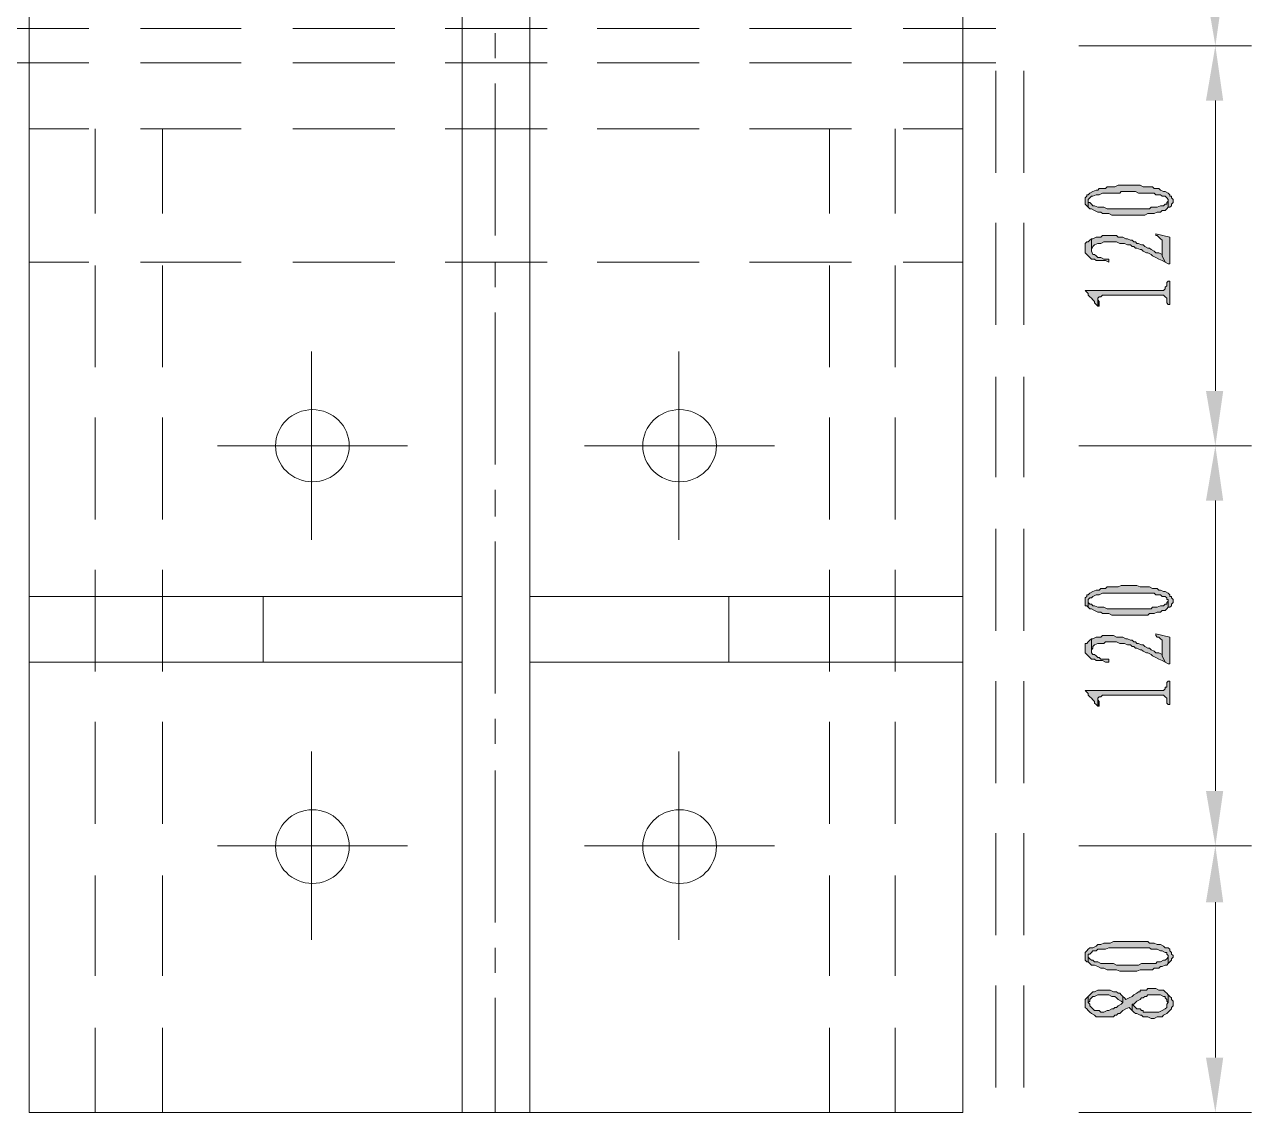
# Model space of a CAD drawing. Header units: millimetres. Extents: x 24 to 410, y 10 to 282.
# Drawn here: x 80.39 to 113.5, y 65.7 to 95.06 of the extents above; entities that cross this region are included whole.
import ezdxf

# ---------------------------------------------------------------- set-up
doc = ezdxf.new("R2010")
doc.units = ezdxf.units.MM

msp = doc.modelspace()

# ---------------------------------------------------------------- hatches: boundary and pattern name
h = msp.add_hatch(color=7)
h.dxf.hatch_style = 2
h.paths.add_polyline_path([(112.268, 95.969667), (112.733667, 95.969667), (112.522, 94.488)])
h = msp.add_hatch(color=7)
h.dxf.hatch_style = 2
h.paths.add_polyline_path([(112.268, 93.006333), (112.733667, 93.006333), (112.522, 94.488)])
h = msp.add_hatch(color=7)
h.dxf.hatch_style = 2
h.paths.add_polyline_path([(109.008333, 90.297), (109.008333, 90.212333), (109.050667, 90.17), (109.093, 90.127667), (109.093, 90.339333), (109.135333, 90.381667), (109.177667, 90.424), (109.22, 90.424), (109.304667, 90.466333), (109.389333, 90.466333), (109.474, 90.508667), (109.939667, 90.508667), (109.982, 90.551), (110.193667, 90.551), (110.363, 90.551), (110.447667, 90.508667), (110.871, 90.508667), (110.913333, 90.466333), (111.040333, 90.466333), (111.082667, 90.424), (111.167333, 90.424), (111.209667, 90.381667), (111.252, 90.339333), (111.252, 90.127667), (111.294333, 90.127667), (111.336667, 90.17), (111.336667, 90.212333), (111.379, 90.254667), (111.379, 90.339333), (111.336667, 90.381667), (111.336667, 90.424), (111.294333, 90.424), (111.294333, 90.466333), (111.252, 90.508667), (111.167333, 90.551), (111.125, 90.551), (111.040333, 90.593333), (110.998, 90.635667), (110.871, 90.635667), (110.828667, 90.678), (110.574667, 90.678), (110.49, 90.720333), (109.897333, 90.720333), (109.812667, 90.678), (109.601, 90.678), (109.558667, 90.635667), (109.389333, 90.635667), (109.347, 90.593333), (109.304667, 90.593333), (109.22, 90.551), (109.135333, 90.508667), (109.093, 90.466333), (109.050667, 90.466333), (109.050667, 90.424), (109.008333, 90.381667)])
h = msp.add_hatch(color=7)
h.dxf.hatch_style = 2
h.paths.add_polyline_path([(109.093, 90.127667), (109.135333, 90.085333), (109.177667, 90.085333), (109.262333, 90.043), (109.347, 90.000667), (109.431667, 90.000667), (109.474, 89.958333), (109.643333, 89.958333), (109.728, 89.916), (110.617, 89.916), (110.701667, 89.958333), (110.744, 89.958333), (110.828667, 89.958333), (110.871, 89.958333), (110.955667, 90.000667), (111.040333, 90.000667), (111.082667, 90.043), (111.167333, 90.043), (111.209667, 90.085333), (111.252, 90.127667), (111.252, 90.297), (111.209667, 90.254667), (111.209667, 90.212333), (111.167333, 90.212333), (111.125, 90.17), (111.040333, 90.17), (110.955667, 90.127667), (110.786333, 90.127667), (110.744, 90.085333), (109.601, 90.085333), (109.516333, 90.127667), (109.347, 90.127667), (109.262333, 90.17), (109.22, 90.17), (109.177667, 90.212333), (109.135333, 90.254667), (109.093, 90.254667), (109.093, 90.297)])
h = msp.add_hatch(color=7)
h.dxf.hatch_style = 2
h.paths.add_polyline_path([(110.913333, 89.408), (110.913333, 89.365667), (110.955667, 89.365667), (110.998, 89.323333), (111.040333, 89.281), (111.082667, 89.238667), (111.082667, 88.815333), (111.167333, 88.646), (111.252, 88.603667), (111.294333, 88.603667), (111.294333, 89.323333)])
h = msp.add_hatch(color=7)
h.dxf.hatch_style = 2
h.paths.add_polyline_path([(109.008333, 89.027), (109.008333, 88.9), (109.050667, 88.857667), (109.093, 88.815333), (109.135333, 88.773), (109.177667, 88.730667), (109.262333, 88.730667), (109.304667, 88.688333), (109.558667, 88.688333), (109.643333, 88.646), (109.643333, 88.730667), (109.558667, 88.730667), (109.516333, 88.730667), (109.431667, 88.773), (109.347, 88.773), (109.304667, 88.815333), (109.262333, 88.857667), (109.22, 88.857667), (109.177667, 88.942333), (109.177667, 88.984667), (109.177667, 89.281), (109.135333, 89.238667), (109.093, 89.196333), (109.050667, 89.196333), (109.008333, 89.154)])
h = msp.add_hatch(color=7)
h.dxf.hatch_style = 2
h.paths.add_polyline_path([(109.177667, 89.281), (109.177667, 88.984667), (109.22, 89.069333), (109.262333, 89.111667), (109.347, 89.154), (109.431667, 89.154), (109.516333, 89.196333), (109.855, 89.196333), (109.939667, 89.154), (110.066667, 89.154), (110.151333, 89.111667), (110.236, 89.111667), (110.278333, 89.069333), (110.320667, 89.069333), (110.363, 89.027), (110.405333, 89.027), (110.49, 88.984667), (110.532333, 88.984667), (110.574667, 88.942333), (110.659333, 88.9), (110.701667, 88.9), (110.786333, 88.857667), (110.828667, 88.815333), (110.913333, 88.773), (110.998, 88.730667), (111.082667, 88.688333), (111.167333, 88.646), (111.082667, 88.815333), (111.082667, 88.857667), (110.998, 88.9), (110.913333, 88.9), (110.871, 88.942333), (110.786333, 88.984667), (110.744, 89.027), (110.701667, 89.027), (110.617, 89.069333), (110.574667, 89.111667), (110.532333, 89.111667), (110.447667, 89.154), (110.405333, 89.154), (110.363, 89.196333), (110.320667, 89.196333), (110.278333, 89.238667), (110.236, 89.238667), (110.151333, 89.281), (110.109, 89.281), (110.024333, 89.323333), (109.897333, 89.323333), (109.855, 89.365667), (109.474, 89.365667), (109.431667, 89.323333), (109.304667, 89.323333), (109.22, 89.281)])
h = msp.add_hatch(color=7)
h.dxf.hatch_style = 2
h.paths.add_polyline_path([(109.008333, 87.884), (109.050667, 87.841667), (109.093, 87.799333), (109.093, 87.757), (109.135333, 87.714667), (109.177667, 87.672333), (109.22, 87.63), (109.262333, 87.587667), (109.262333, 87.545333), (109.304667, 87.503), (109.347, 87.460667), (109.347, 87.672333), (109.389333, 87.714667), (109.431667, 87.714667), (109.474, 87.757), (111.125, 87.757), (111.167333, 87.714667), (111.209667, 87.672333), (111.209667, 87.545333), (111.252, 87.503), (111.294333, 87.503), (111.294333, 88.138), (111.252, 88.138), (111.209667, 88.095667), (111.209667, 88.011), (111.167333, 87.968667), (111.167333, 87.926333), (111.125, 87.884)])
h = msp.add_hatch(color=7)
h.dxf.hatch_style = 2
h.paths.add_polyline_path([(109.347, 87.460667), (109.389333, 87.460667), (109.389333, 87.545333), (109.389333, 87.587667), (109.347, 87.63), (109.347, 87.672333)])
h = msp.add_hatch(color=7)
h.dxf.hatch_style = 2
h.paths.add_polyline_path([(112.268, 85.174667), (112.733667, 85.174667), (112.522, 83.693)])
h = msp.add_hatch(color=7)
h.dxf.hatch_style = 2
h.paths.add_polyline_path([(112.268, 82.211333), (112.733667, 82.211333), (112.522, 83.693)])
h = msp.add_hatch(color=7)
h.dxf.hatch_style = 2
h.paths.add_polyline_path([(109.008333, 79.502), (109.008333, 79.375), (109.050667, 79.375), (109.093, 79.332667), (109.093, 79.544333), (109.135333, 79.586667), (109.177667, 79.586667), (109.22, 79.629), (109.304667, 79.671333), (109.389333, 79.671333), (109.474, 79.713667), (110.193667, 79.713667), (110.871, 79.713667), (110.913333, 79.671333), (111.040333, 79.671333), (111.082667, 79.629), (111.167333, 79.629), (111.209667, 79.586667), (111.209667, 79.544333), (111.252, 79.544333), (111.252, 79.332667), (111.294333, 79.332667), (111.336667, 79.375), (111.336667, 79.417333), (111.379, 79.459667), (111.379, 79.544333), (111.336667, 79.586667), (111.336667, 79.629), (111.294333, 79.629), (111.294333, 79.671333), (111.252, 79.713667), (111.167333, 79.756), (111.125, 79.756), (111.040333, 79.798333), (110.998, 79.798333), (110.955667, 79.840667), (110.828667, 79.840667), (110.744, 79.883), (110.49, 79.883), (110.405333, 79.925333), (109.982, 79.925333), (109.897333, 79.883), (109.601, 79.883), (109.558667, 79.840667), (109.431667, 79.840667), (109.389333, 79.798333), (109.304667, 79.798333), (109.22, 79.756), (109.135333, 79.713667), (109.093, 79.671333), (109.050667, 79.671333), (109.050667, 79.629), (109.008333, 79.586667)])
h = msp.add_hatch(color=7)
h.dxf.hatch_style = 2
h.paths.add_polyline_path([(109.093, 79.332667), (109.135333, 79.290333), (109.177667, 79.290333), (109.262333, 79.248), (109.347, 79.205667), (109.431667, 79.205667), (109.474, 79.163333), (109.643333, 79.163333), (109.728, 79.121), (110.701667, 79.121), (110.744, 79.163333), (110.828667, 79.163333), (110.871, 79.163333), (110.955667, 79.205667), (111.040333, 79.205667), (111.082667, 79.248), (111.167333, 79.248), (111.209667, 79.290333), (111.252, 79.332667), (111.252, 79.502), (111.209667, 79.459667), (111.209667, 79.417333), (111.167333, 79.417333), (111.125, 79.375), (111.040333, 79.375), (110.955667, 79.332667), (110.828667, 79.332667), (110.786333, 79.290333), (109.601, 79.290333), (109.516333, 79.332667), (109.347, 79.332667), (109.262333, 79.375), (109.22, 79.375), (109.177667, 79.417333), (109.135333, 79.417333), (109.093, 79.459667), (109.093, 79.502)])
h = msp.add_hatch(color=7)
h.dxf.hatch_style = 2
h.paths.add_polyline_path([(109.008333, 78.232), (109.008333, 78.105), (109.050667, 78.062667), (109.093, 78.020333), (109.135333, 77.978), (109.177667, 77.935667), (109.262333, 77.935667), (109.304667, 77.893333), (109.474, 77.893333), (109.558667, 77.851), (109.643333, 77.851), (109.643333, 77.935667), (109.431667, 77.935667), (109.389333, 77.978), (109.347, 77.978), (109.304667, 78.020333), (109.262333, 78.062667), (109.22, 78.062667), (109.177667, 78.105), (109.177667, 78.189667), (109.177667, 78.486), (109.135333, 78.443667), (109.093, 78.401333), (109.050667, 78.359), (109.008333, 78.359), (109.008333, 78.316667)])
h = msp.add_hatch(color=7)
h.dxf.hatch_style = 2
h.paths.add_polyline_path([(109.177667, 78.486), (109.177667, 78.189667), (109.22, 78.232), (109.22, 78.274333), (109.262333, 78.316667), (109.347, 78.359), (109.516333, 78.359), (109.558667, 78.401333), (109.855, 78.401333), (109.939667, 78.359), (110.066667, 78.359), (110.151333, 78.316667), (110.236, 78.316667), (110.278333, 78.274333), (110.320667, 78.274333), (110.363, 78.232), (110.405333, 78.232), (110.49, 78.189667), (110.532333, 78.189667), (110.574667, 78.147333), (110.659333, 78.105), (110.701667, 78.105), (110.786333, 78.062667), (110.828667, 78.020333), (110.913333, 77.978), (110.998, 77.935667), (111.082667, 77.893333), (111.167333, 77.851), (111.082667, 78.020333), (111.082667, 78.062667), (110.998, 78.105), (110.913333, 78.105), (110.871, 78.147333), (110.786333, 78.189667), (110.744, 78.232), (110.701667, 78.232), (110.617, 78.274333), (110.574667, 78.316667), (110.532333, 78.316667), (110.447667, 78.359), (110.405333, 78.359), (110.363, 78.401333), (110.320667, 78.401333), (110.278333, 78.443667), (110.236, 78.443667), (110.151333, 78.486), (110.109, 78.486), (110.024333, 78.528333), (109.855, 78.528333), (109.770333, 78.570667), (109.474, 78.570667), (109.431667, 78.528333), (109.304667, 78.528333), (109.22, 78.486)])
h = msp.add_hatch(color=7)
h.dxf.hatch_style = 2
h.paths.add_polyline_path([(110.913333, 78.613), (110.913333, 78.570667), (110.955667, 78.528333), (110.998, 78.528333), (111.040333, 78.486), (111.082667, 78.443667), (111.082667, 78.020333), (111.167333, 77.851), (111.252, 77.808667), (111.294333, 77.808667), (111.294333, 78.528333)])
h = msp.add_hatch(color=7)
h.dxf.hatch_style = 2
h.paths.add_polyline_path([(109.008333, 77.089), (109.050667, 77.046667), (109.093, 77.004333), (109.093, 76.962), (109.135333, 76.919667), (109.177667, 76.877333), (109.22, 76.835), (109.262333, 76.792667), (109.262333, 76.750333), (109.304667, 76.708), (109.347, 76.665667), (109.347, 76.877333), (109.389333, 76.919667), (109.431667, 76.919667), (109.474, 76.962), (111.125, 76.962), (111.167333, 76.919667), (111.209667, 76.877333), (111.209667, 76.750333), (111.252, 76.708), (111.294333, 76.708), (111.294333, 77.343), (111.252, 77.343), (111.209667, 77.300667), (111.209667, 77.173667), (111.167333, 77.173667), (111.167333, 77.131333), (111.125, 77.089)])
h = msp.add_hatch(color=7)
h.dxf.hatch_style = 2
h.paths.add_polyline_path([(109.347, 76.665667), (109.389333, 76.665667), (109.389333, 76.708), (109.389333, 76.792667), (109.347, 76.835), (109.347, 76.877333)])
h = msp.add_hatch(color=7)
h.dxf.hatch_style = 2
h.paths.add_polyline_path([(112.268, 74.379667), (112.733667, 74.379667), (112.522, 72.898)])
h = msp.add_hatch(color=7)
h.dxf.hatch_style = 2
h.paths.add_polyline_path([(112.268, 71.374), (112.733667, 71.374), (112.522, 72.898)])
h = msp.add_hatch(color=7)
h.dxf.hatch_style = 2
h.paths.add_polyline_path([(109.008333, 69.934667), (109.008333, 69.807667), (109.050667, 69.765333), (109.093, 69.765333), (109.093, 69.934667), (109.093, 69.977), (109.135333, 69.977), (109.177667, 70.019333), (109.22, 70.061667), (109.304667, 70.061667), (109.347, 70.104), (109.558667, 70.104), (109.643333, 70.146333), (110.193667, 70.146333), (110.744, 70.146333), (110.786333, 70.104), (110.955667, 70.104), (111.040333, 70.061667), (111.082667, 70.061667), (111.167333, 70.019333), (111.209667, 70.019333), (111.209667, 69.977), (111.252, 69.934667), (111.252, 69.723), (111.294333, 69.765333), (111.336667, 69.807667), (111.336667, 69.85), (111.379, 69.892333), (111.379, 69.934667), (111.336667, 69.977), (111.336667, 70.019333), (111.294333, 70.061667), (111.294333, 70.104), (111.252, 70.146333), (111.167333, 70.146333), (111.125, 70.188667), (111.040333, 70.231), (110.955667, 70.231), (110.871, 70.273333), (110.744, 70.273333), (110.701667, 70.315667), (109.770333, 70.315667), (109.685667, 70.273333), (109.516333, 70.273333), (109.431667, 70.231), (109.347, 70.231), (109.304667, 70.188667), (109.22, 70.146333), (109.135333, 70.146333), (109.093, 70.104), (109.050667, 70.061667), (109.008333, 70.019333)])
h = msp.add_hatch(color=7)
h.dxf.hatch_style = 2
h.paths.add_polyline_path([(109.093, 69.765333), (109.135333, 69.723), (109.177667, 69.680667), (109.262333, 69.680667), (109.347, 69.638333), (109.431667, 69.596), (109.516333, 69.596), (109.601, 69.553667), (109.855, 69.553667), (109.939667, 69.511333), (110.405333, 69.511333), (110.49, 69.553667), (110.744, 69.553667), (110.828667, 69.553667), (110.871, 69.596), (110.998, 69.596), (111.040333, 69.638333), (111.082667, 69.638333), (111.167333, 69.680667), (111.209667, 69.680667), (111.252, 69.723), (111.252, 69.892333), (111.209667, 69.85), (111.167333, 69.807667), (111.125, 69.807667), (111.040333, 69.765333), (110.955667, 69.765333), (110.913333, 69.723), (110.532333, 69.723), (110.447667, 69.680667), (109.855, 69.680667), (109.770333, 69.723), (109.431667, 69.723), (109.347, 69.765333), (109.262333, 69.765333), (109.22, 69.807667), (109.177667, 69.807667), (109.135333, 69.85), (109.093, 69.892333), (109.093, 69.934667)])
h = msp.add_hatch(color=7)
h.dxf.hatch_style = 2
h.paths.add_polyline_path([(109.008333, 68.664667), (109.008333, 68.537667), (109.050667, 68.495333), (109.093, 68.453), (109.135333, 68.410667), (109.177667, 68.368333), (109.262333, 68.326), (109.304667, 68.283667), (109.770333, 68.283667), (109.812667, 68.326), (109.855, 68.326), (109.897333, 68.368333), (109.939667, 68.368333), (109.982, 68.410667), (110.024333, 68.453), (110.109, 68.495333), (110.193667, 68.537667), (110.236, 68.495333), (110.278333, 68.453), (110.278333, 68.622333), (110.320667, 68.622333), (110.363, 68.664667), (110.405333, 68.707), (110.49, 68.749333), (110.532333, 68.791667), (110.574667, 68.791667), (110.617, 68.834), (110.659333, 68.834), (110.701667, 68.876333), (111.040333, 68.876333), (111.125, 68.834), (111.167333, 68.834), (111.167333, 68.791667), (111.209667, 68.749333), (111.209667, 68.707), (111.252, 68.664667), (111.252, 68.876333), (111.209667, 68.918667), (111.167333, 68.961), (111.125, 69.003333), (110.998, 69.003333), (110.913333, 69.045667), (110.701667, 69.045667), (110.659333, 69.003333), (110.49, 69.003333), (110.49, 68.961), (110.447667, 68.961), (110.405333, 68.918667), (110.320667, 68.876333), (110.278333, 68.834), (110.193667, 68.791667), (110.109, 68.749333), (110.066667, 68.791667), (110.024333, 68.834), (110.024333, 68.664667), (109.982, 68.622333), (109.897333, 68.58), (109.855, 68.537667), (109.812667, 68.537667), (109.770333, 68.495333), (109.728, 68.495333), (109.643333, 68.453), (109.601, 68.453), (109.516333, 68.410667), (109.431667, 68.410667), (109.389333, 68.453), (109.262333, 68.453), (109.22, 68.495333), (109.177667, 68.537667), (109.135333, 68.58), (109.135333, 68.622333), (109.093, 68.664667), (109.093, 68.834), (109.050667, 68.791667), (109.008333, 68.749333)])
h = msp.add_hatch(color=7)
h.dxf.hatch_style = 2
h.paths.add_polyline_path([(109.093, 68.834), (109.093, 68.664667), (109.135333, 68.707), (109.135333, 68.749333), (109.177667, 68.791667), (109.22, 68.834), (109.262333, 68.834), (109.347, 68.876333), (109.643333, 68.876333), (109.728, 68.834), (109.812667, 68.834), (109.855, 68.791667), (109.897333, 68.749333), (109.982, 68.707), (110.024333, 68.664667), (110.024333, 68.834), (109.982, 68.876333), (109.939667, 68.918667), (109.897333, 68.918667), (109.855, 68.961), (109.812667, 68.961), (109.770333, 68.961), (109.685667, 69.003333), (109.347, 69.003333), (109.262333, 68.961), (109.22, 68.961), (109.177667, 68.918667), (109.135333, 68.876333)])
h = msp.add_hatch(color=7)
h.dxf.hatch_style = 2
h.paths.add_polyline_path([(110.278333, 68.453), (110.320667, 68.410667), (110.363, 68.368333), (110.405333, 68.368333), (110.49, 68.326), (110.532333, 68.326), (110.574667, 68.283667), (110.701667, 68.283667), (110.786333, 68.241333), (110.871, 68.241333), (110.955667, 68.283667), (111.082667, 68.283667), (111.125, 68.326), (111.209667, 68.368333), (111.252, 68.410667), (111.294333, 68.453), (111.336667, 68.495333), (111.336667, 68.537667), (111.379, 68.58), (111.379, 68.664667), (111.379, 68.707), (111.336667, 68.749333), (111.336667, 68.791667), (111.294333, 68.834), (111.252, 68.876333), (111.252, 68.664667), (111.209667, 68.622333), (111.209667, 68.537667), (111.167333, 68.495333), (111.082667, 68.453), (110.998, 68.410667), (110.574667, 68.410667), (110.574667, 68.453), (110.532333, 68.453), (110.49, 68.495333), (110.405333, 68.495333), (110.363, 68.537667), (110.278333, 68.622333)])
h = msp.add_hatch(color=7)
h.dxf.hatch_style = 2
h.paths.add_polyline_path([(112.268, 67.183), (112.733667, 67.183), (112.522, 65.701333)])

# ---------------------------------------------------------------- linework, layer by layer
at = {"color": 7, "lineweight": 0}
for points in [[(80.518, 65.701333), (80.518, 123.274667)], [(105.706333, 65.701333), (105.706333, 123.274667), (80.518, 123.274667)], [(92.202, 65.701333), (92.202, 123.274667)], [(94.022333, 65.701333), (94.022333, 123.274667)], [(79.586667, 94.953667), (82.126667, 94.953667)], [(83.523667, 94.953667), (86.233, 94.953667)], [(87.63, 94.953667), (90.381667, 94.953667)], [(91.736333, 94.953667), (94.488, 94.953667)], [(93.091, 94.149333), (93.091, 94.826667)], [(95.842667, 94.953667), (98.594333, 94.953667)], [(99.949, 94.953667), (102.700667, 94.953667)], [(104.097667, 94.953667), (106.595333, 94.953667)], [(108.839, 94.488), (113.495667, 94.488)], [(108.839, 94.488), (113.495667, 94.488)], [(79.586667, 94.022333), (82.126667, 94.022333)], [(83.523667, 94.022333), (86.233, 94.022333)], [(87.63, 94.022333), (90.381667, 94.022333)], [(91.736333, 94.022333), (94.488, 94.022333)], [(95.842667, 94.022333), (98.594333, 94.022333)], [(99.949, 94.022333), (102.700667, 94.022333)], [(104.097667, 94.022333), (106.595333, 94.022333)], [(106.595333, 93.810667), (106.595333, 91.059)], [(107.357333, 93.810667), (107.357333, 91.059)], [(93.091, 89.365667), (93.091, 93.472)], [(112.522, 85.174667), (112.522, 93.006333)], [(80.518, 92.244333), (82.126667, 92.244333)], [(82.296, 92.244333), (82.296, 89.958333)], [(83.523667, 92.244333), (86.233, 92.244333)], [(84.116333, 92.244333), (84.116333, 89.958333)], [(87.63, 92.244333), (90.381667, 92.244333)], [(91.736333, 92.244333), (94.488, 92.244333)], [(95.842667, 92.244333), (98.594333, 92.244333)], [(99.949, 92.244333), (102.700667, 92.244333)], [(102.108, 92.244333), (102.108, 89.958333)], [(103.886, 92.244333), (103.886, 89.958333)], [(104.097667, 92.244333), (105.706333, 92.244333)], [(106.595333, 89.704333), (106.595333, 86.952667)], [(107.357333, 89.704333), (107.357333, 86.952667)], [(80.518, 88.646), (82.126667, 88.646)], [(82.296, 88.561333), (82.296, 85.809667)], [(83.523667, 88.646), (86.233, 88.646)], [(84.116333, 88.561333), (84.116333, 85.809667)], [(87.63, 88.646), (90.381667, 88.646)], [(91.736333, 88.646), (94.488, 88.646)], [(93.091, 87.968667), (93.091, 88.646)], [(95.842667, 88.646), (98.594333, 88.646)], [(99.949, 88.646), (102.700667, 88.646)], [(102.108, 88.561333), (102.108, 85.809667)], [(103.886, 88.561333), (103.886, 85.809667)], [(104.097667, 88.646), (105.706333, 88.646)], [(93.091, 83.185), (93.091, 87.291333)], [(88.138, 81.153), (88.138, 86.233)], [(98.044, 81.153), (98.044, 86.233)], [(106.595333, 85.555667), (106.595333, 82.846333)], [(107.357333, 85.555667), (107.357333, 82.846333)], [(82.296, 84.455), (82.296, 81.703333)], [(84.116333, 84.455), (84.116333, 81.703333)], [(102.108, 84.455), (102.108, 81.703333)], [(103.886, 84.455), (103.886, 81.703333)], [(85.598, 83.693), (90.720333, 83.693)], [(100.626333, 83.693), (95.504, 83.693)], [(108.839, 83.693), (113.495667, 83.693)], [(108.839, 83.693), (113.495667, 83.693)], [(93.091, 81.788), (93.091, 82.507667)], [(112.522, 74.379667), (112.522, 82.211333)], [(106.595333, 81.449333), (106.595333, 78.697667)], [(107.357333, 81.449333), (107.357333, 78.697667)], [(93.091, 77.004333), (93.091, 81.110667)], [(82.296, 80.348667), (82.296, 77.597)], [(84.116333, 80.348667), (84.116333, 77.597)], [(102.108, 80.348667), (102.108, 77.597)], [(103.886, 80.348667), (103.886, 77.597)], [(80.518, 79.629), (92.202, 79.629)], [(86.825667, 77.851), (86.825667, 79.629)], [(94.022333, 79.629), (105.706333, 79.629)], [(99.398667, 77.851), (99.398667, 79.629)], [(80.518, 77.851), (92.202, 77.851)], [(94.022333, 77.851), (105.706333, 77.851)], [(106.595333, 77.343), (106.595333, 74.591333)], [(107.357333, 77.343), (107.357333, 74.591333)], [(82.296, 76.242333), (82.296, 73.490667)], [(84.116333, 76.242333), (84.116333, 73.490667)], [(93.091, 75.649667), (93.091, 76.327)], [(102.108, 76.242333), (102.108, 73.490667)], [(103.886, 76.242333), (103.886, 73.490667)], [(88.138, 70.358), (88.138, 75.438)], [(98.044, 70.358), (98.044, 75.438)], [(93.091, 70.823667), (93.091, 74.93)], [(106.595333, 73.236667), (106.595333, 70.485)], [(107.357333, 73.236667), (107.357333, 70.485)], [(85.598, 72.898), (90.720333, 72.898)], [(100.626333, 72.898), (95.504, 72.898)], [(108.839, 72.898), (113.495667, 72.898)], [(108.839, 72.898), (113.495667, 72.898)], [(82.296, 72.093667), (82.296, 69.384333)], [(84.116333, 72.093667), (84.116333, 69.384333)], [(102.108, 72.093667), (102.108, 69.384333)], [(103.886, 72.093667), (103.886, 69.384333)], [(112.522, 71.374), (112.522, 67.183)], [(93.091, 69.469), (93.091, 70.146333)], [(106.595333, 69.130333), (106.595333, 66.378667)], [(107.357333, 69.130333), (107.357333, 66.378667)], [(93.091, 65.701333), (93.091, 68.791667)], [(82.296, 67.987333), (82.296, 65.701333)], [(84.116333, 67.987333), (84.116333, 65.701333)], [(102.108, 67.987333), (102.108, 65.701333)], [(103.886, 67.987333), (103.886, 65.701333)], [(80.518, 65.701333), (105.706333, 65.701333)], [(108.839, 65.701333), (113.495667, 65.701333)]]:
    msp.add_lwpolyline(points, dxfattribs=at)
for points in [[(109.008333, 90.297), (109.008333, 90.212333), (109.050667, 90.17), (109.093, 90.127667), (109.093, 90.339333), (109.135333, 90.381667), (109.177667, 90.424), (109.22, 90.424), (109.304667, 90.466333), (109.389333, 90.466333), (109.474, 90.508667), (109.939667, 90.508667), (109.982, 90.551), (110.193667, 90.551), (110.363, 90.551), (110.447667, 90.508667), (110.871, 90.508667), (110.913333, 90.466333), (111.040333, 90.466333), (111.082667, 90.424), (111.167333, 90.424), (111.209667, 90.381667), (111.252, 90.339333), (111.252, 90.127667), (111.294333, 90.127667), (111.336667, 90.17), (111.336667, 90.212333), (111.379, 90.254667), (111.379, 90.339333), (111.336667, 90.381667), (111.336667, 90.424), (111.294333, 90.424), (111.294333, 90.466333), (111.252, 90.508667), (111.167333, 90.551), (111.125, 90.551), (111.040333, 90.593333), (110.998, 90.635667), (110.871, 90.635667), (110.828667, 90.678), (110.574667, 90.678), (110.49, 90.720333), (109.897333, 90.720333), (109.812667, 90.678), (109.601, 90.678), (109.558667, 90.635667), (109.389333, 90.635667), (109.347, 90.593333), (109.304667, 90.593333), (109.22, 90.551), (109.135333, 90.508667), (109.093, 90.466333), (109.050667, 90.466333), (109.050667, 90.424), (109.008333, 90.381667)], [(109.093, 90.127667), (109.135333, 90.085333), (109.177667, 90.085333), (109.262333, 90.043), (109.347, 90.000667), (109.431667, 90.000667), (109.474, 89.958333), (109.643333, 89.958333), (109.728, 89.916), (110.617, 89.916), (110.701667, 89.958333), (110.744, 89.958333), (110.828667, 89.958333), (110.871, 89.958333), (110.955667, 90.000667), (111.040333, 90.000667), (111.082667, 90.043), (111.167333, 90.043), (111.209667, 90.085333), (111.252, 90.127667), (111.252, 90.297), (111.209667, 90.254667), (111.209667, 90.212333), (111.167333, 90.212333), (111.125, 90.17), (111.040333, 90.17), (110.955667, 90.127667), (110.786333, 90.127667), (110.744, 90.085333), (109.601, 90.085333), (109.516333, 90.127667), (109.347, 90.127667), (109.262333, 90.17), (109.22, 90.17), (109.177667, 90.212333), (109.135333, 90.254667), (109.093, 90.254667), (109.093, 90.297)], [(110.913333, 89.408), (110.913333, 89.365667), (110.955667, 89.365667), (110.998, 89.323333), (111.040333, 89.281), (111.082667, 89.238667), (111.082667, 88.815333), (111.167333, 88.646), (111.252, 88.603667), (111.294333, 88.603667), (111.294333, 89.323333)], [(109.008333, 89.027), (109.008333, 88.9), (109.050667, 88.857667), (109.093, 88.815333), (109.135333, 88.773), (109.177667, 88.730667), (109.262333, 88.730667), (109.304667, 88.688333), (109.558667, 88.688333), (109.643333, 88.646), (109.643333, 88.730667), (109.558667, 88.730667), (109.516333, 88.730667), (109.431667, 88.773), (109.347, 88.773), (109.304667, 88.815333), (109.262333, 88.857667), (109.22, 88.857667), (109.177667, 88.942333), (109.177667, 88.984667), (109.177667, 89.281), (109.135333, 89.238667), (109.093, 89.196333), (109.050667, 89.196333), (109.008333, 89.154)], [(109.177667, 89.281), (109.177667, 88.984667), (109.22, 89.069333), (109.262333, 89.111667), (109.347, 89.154), (109.431667, 89.154), (109.516333, 89.196333), (109.855, 89.196333), (109.939667, 89.154), (110.066667, 89.154), (110.151333, 89.111667), (110.236, 89.111667), (110.278333, 89.069333), (110.320667, 89.069333), (110.363, 89.027), (110.405333, 89.027), (110.49, 88.984667), (110.532333, 88.984667), (110.574667, 88.942333), (110.659333, 88.9), (110.701667, 88.9), (110.786333, 88.857667), (110.828667, 88.815333), (110.913333, 88.773), (110.998, 88.730667), (111.082667, 88.688333), (111.167333, 88.646), (111.082667, 88.815333), (111.082667, 88.857667), (110.998, 88.9), (110.913333, 88.9), (110.871, 88.942333), (110.786333, 88.984667), (110.744, 89.027), (110.701667, 89.027), (110.617, 89.069333), (110.574667, 89.111667), (110.532333, 89.111667), (110.447667, 89.154), (110.405333, 89.154), (110.363, 89.196333), (110.320667, 89.196333), (110.278333, 89.238667), (110.236, 89.238667), (110.151333, 89.281), (110.109, 89.281), (110.024333, 89.323333), (109.897333, 89.323333), (109.855, 89.365667), (109.474, 89.365667), (109.431667, 89.323333), (109.304667, 89.323333), (109.22, 89.281)], [(109.008333, 87.884), (109.050667, 87.841667), (109.093, 87.799333), (109.093, 87.757), (109.135333, 87.714667), (109.177667, 87.672333), (109.22, 87.63), (109.262333, 87.587667), (109.262333, 87.545333), (109.304667, 87.503), (109.347, 87.460667), (109.347, 87.672333), (109.389333, 87.714667), (109.431667, 87.714667), (109.474, 87.757), (111.125, 87.757), (111.167333, 87.714667), (111.209667, 87.672333), (111.209667, 87.545333), (111.252, 87.503), (111.294333, 87.503), (111.294333, 88.138), (111.252, 88.138), (111.209667, 88.095667), (111.209667, 88.011), (111.167333, 87.968667), (111.167333, 87.926333), (111.125, 87.884)], [(109.347, 87.460667), (109.389333, 87.460667), (109.389333, 87.545333), (109.389333, 87.587667), (109.347, 87.63), (109.347, 87.672333)], [(109.008333, 79.502), (109.008333, 79.375), (109.050667, 79.375), (109.093, 79.332667), (109.093, 79.544333), (109.135333, 79.586667), (109.177667, 79.586667), (109.22, 79.629), (109.304667, 79.671333), (109.389333, 79.671333), (109.474, 79.713667), (110.193667, 79.713667), (110.871, 79.713667), (110.913333, 79.671333), (111.040333, 79.671333), (111.082667, 79.629), (111.167333, 79.629), (111.209667, 79.586667), (111.209667, 79.544333), (111.252, 79.544333), (111.252, 79.332667), (111.294333, 79.332667), (111.336667, 79.375), (111.336667, 79.417333), (111.379, 79.459667), (111.379, 79.544333), (111.336667, 79.586667), (111.336667, 79.629), (111.294333, 79.629), (111.294333, 79.671333), (111.252, 79.713667), (111.167333, 79.756), (111.125, 79.756), (111.040333, 79.798333), (110.998, 79.798333), (110.955667, 79.840667), (110.828667, 79.840667), (110.744, 79.883), (110.49, 79.883), (110.405333, 79.925333), (109.982, 79.925333), (109.897333, 79.883), (109.601, 79.883), (109.558667, 79.840667), (109.431667, 79.840667), (109.389333, 79.798333), (109.304667, 79.798333), (109.22, 79.756), (109.135333, 79.713667), (109.093, 79.671333), (109.050667, 79.671333), (109.050667, 79.629), (109.008333, 79.586667)], [(109.093, 79.332667), (109.135333, 79.290333), (109.177667, 79.290333), (109.262333, 79.248), (109.347, 79.205667), (109.431667, 79.205667), (109.474, 79.163333), (109.643333, 79.163333), (109.728, 79.121), (110.701667, 79.121), (110.744, 79.163333), (110.828667, 79.163333), (110.871, 79.163333), (110.955667, 79.205667), (111.040333, 79.205667), (111.082667, 79.248), (111.167333, 79.248), (111.209667, 79.290333), (111.252, 79.332667), (111.252, 79.502), (111.209667, 79.459667), (111.209667, 79.417333), (111.167333, 79.417333), (111.125, 79.375), (111.040333, 79.375), (110.955667, 79.332667), (110.828667, 79.332667), (110.786333, 79.290333), (109.601, 79.290333), (109.516333, 79.332667), (109.347, 79.332667), (109.262333, 79.375), (109.22, 79.375), (109.177667, 79.417333), (109.135333, 79.417333), (109.093, 79.459667), (109.093, 79.502)], [(109.008333, 78.232), (109.008333, 78.105), (109.050667, 78.062667), (109.093, 78.020333), (109.135333, 77.978), (109.177667, 77.935667), (109.262333, 77.935667), (109.304667, 77.893333), (109.474, 77.893333), (109.558667, 77.851), (109.643333, 77.851), (109.643333, 77.935667), (109.431667, 77.935667), (109.389333, 77.978), (109.347, 77.978), (109.304667, 78.020333), (109.262333, 78.062667), (109.22, 78.062667), (109.177667, 78.105), (109.177667, 78.189667), (109.177667, 78.486), (109.135333, 78.443667), (109.093, 78.401333), (109.050667, 78.359), (109.008333, 78.359), (109.008333, 78.316667)], [(109.177667, 78.486), (109.177667, 78.189667), (109.22, 78.232), (109.22, 78.274333), (109.262333, 78.316667), (109.347, 78.359), (109.516333, 78.359), (109.558667, 78.401333), (109.855, 78.401333), (109.939667, 78.359), (110.066667, 78.359), (110.151333, 78.316667), (110.236, 78.316667), (110.278333, 78.274333), (110.320667, 78.274333), (110.363, 78.232), (110.405333, 78.232), (110.49, 78.189667), (110.532333, 78.189667), (110.574667, 78.147333), (110.659333, 78.105), (110.701667, 78.105), (110.786333, 78.062667), (110.828667, 78.020333), (110.913333, 77.978), (110.998, 77.935667), (111.082667, 77.893333), (111.167333, 77.851), (111.082667, 78.020333), (111.082667, 78.062667), (110.998, 78.105), (110.913333, 78.105), (110.871, 78.147333), (110.786333, 78.189667), (110.744, 78.232), (110.701667, 78.232), (110.617, 78.274333), (110.574667, 78.316667), (110.532333, 78.316667), (110.447667, 78.359), (110.405333, 78.359), (110.363, 78.401333), (110.320667, 78.401333), (110.278333, 78.443667), (110.236, 78.443667), (110.151333, 78.486), (110.109, 78.486), (110.024333, 78.528333), (109.855, 78.528333), (109.770333, 78.570667), (109.474, 78.570667), (109.431667, 78.528333), (109.304667, 78.528333), (109.22, 78.486)], [(110.913333, 78.613), (110.913333, 78.570667), (110.955667, 78.528333), (110.998, 78.528333), (111.040333, 78.486), (111.082667, 78.443667), (111.082667, 78.020333), (111.167333, 77.851), (111.252, 77.808667), (111.294333, 77.808667), (111.294333, 78.528333)], [(109.008333, 77.089), (109.050667, 77.046667), (109.093, 77.004333), (109.093, 76.962), (109.135333, 76.919667), (109.177667, 76.877333), (109.22, 76.835), (109.262333, 76.792667), (109.262333, 76.750333), (109.304667, 76.708), (109.347, 76.665667), (109.347, 76.877333), (109.389333, 76.919667), (109.431667, 76.919667), (109.474, 76.962), (111.125, 76.962), (111.167333, 76.919667), (111.209667, 76.877333), (111.209667, 76.750333), (111.252, 76.708), (111.294333, 76.708), (111.294333, 77.343), (111.252, 77.343), (111.209667, 77.300667), (111.209667, 77.173667), (111.167333, 77.173667), (111.167333, 77.131333), (111.125, 77.089)], [(109.347, 76.665667), (109.389333, 76.665667), (109.389333, 76.708), (109.389333, 76.792667), (109.347, 76.835), (109.347, 76.877333)], [(109.008333, 69.934667), (109.008333, 69.807667), (109.050667, 69.765333), (109.093, 69.765333), (109.093, 69.934667), (109.093, 69.977), (109.135333, 69.977), (109.177667, 70.019333), (109.22, 70.061667), (109.304667, 70.061667), (109.347, 70.104), (109.558667, 70.104), (109.643333, 70.146333), (110.193667, 70.146333), (110.744, 70.146333), (110.786333, 70.104), (110.955667, 70.104), (111.040333, 70.061667), (111.082667, 70.061667), (111.167333, 70.019333), (111.209667, 70.019333), (111.209667, 69.977), (111.252, 69.934667), (111.252, 69.723), (111.294333, 69.765333), (111.336667, 69.807667), (111.336667, 69.85), (111.379, 69.892333), (111.379, 69.934667), (111.336667, 69.977), (111.336667, 70.019333), (111.294333, 70.061667), (111.294333, 70.104), (111.252, 70.146333), (111.167333, 70.146333), (111.125, 70.188667), (111.040333, 70.231), (110.955667, 70.231), (110.871, 70.273333), (110.744, 70.273333), (110.701667, 70.315667), (109.770333, 70.315667), (109.685667, 70.273333), (109.516333, 70.273333), (109.431667, 70.231), (109.347, 70.231), (109.304667, 70.188667), (109.22, 70.146333), (109.135333, 70.146333), (109.093, 70.104), (109.050667, 70.061667), (109.008333, 70.019333)], [(109.093, 69.765333), (109.135333, 69.723), (109.177667, 69.680667), (109.262333, 69.680667), (109.347, 69.638333), (109.431667, 69.596), (109.516333, 69.596), (109.601, 69.553667), (109.855, 69.553667), (109.939667, 69.511333), (110.405333, 69.511333), (110.49, 69.553667), (110.744, 69.553667), (110.828667, 69.553667), (110.871, 69.596), (110.998, 69.596), (111.040333, 69.638333), (111.082667, 69.638333), (111.167333, 69.680667), (111.209667, 69.680667), (111.252, 69.723), (111.252, 69.892333), (111.209667, 69.85), (111.167333, 69.807667), (111.125, 69.807667), (111.040333, 69.765333), (110.955667, 69.765333), (110.913333, 69.723), (110.532333, 69.723), (110.447667, 69.680667), (109.855, 69.680667), (109.770333, 69.723), (109.431667, 69.723), (109.347, 69.765333), (109.262333, 69.765333), (109.22, 69.807667), (109.177667, 69.807667), (109.135333, 69.85), (109.093, 69.892333), (109.093, 69.934667)], [(109.008333, 68.664667), (109.008333, 68.537667), (109.050667, 68.495333), (109.093, 68.453), (109.135333, 68.410667), (109.177667, 68.368333), (109.262333, 68.326), (109.304667, 68.283667), (109.770333, 68.283667), (109.812667, 68.326), (109.855, 68.326), (109.897333, 68.368333), (109.939667, 68.368333), (109.982, 68.410667), (110.024333, 68.453), (110.109, 68.495333), (110.193667, 68.537667), (110.236, 68.495333), (110.278333, 68.453), (110.278333, 68.622333), (110.320667, 68.622333), (110.363, 68.664667), (110.405333, 68.707), (110.49, 68.749333), (110.532333, 68.791667), (110.574667, 68.791667), (110.617, 68.834), (110.659333, 68.834), (110.701667, 68.876333), (111.040333, 68.876333), (111.125, 68.834), (111.167333, 68.834), (111.167333, 68.791667), (111.209667, 68.749333), (111.209667, 68.707), (111.252, 68.664667), (111.252, 68.876333), (111.209667, 68.918667), (111.167333, 68.961), (111.125, 69.003333), (110.998, 69.003333), (110.913333, 69.045667), (110.701667, 69.045667), (110.659333, 69.003333), (110.49, 69.003333), (110.49, 68.961), (110.447667, 68.961), (110.405333, 68.918667), (110.320667, 68.876333), (110.278333, 68.834), (110.193667, 68.791667), (110.109, 68.749333), (110.066667, 68.791667), (110.024333, 68.834), (110.024333, 68.664667), (109.982, 68.622333), (109.897333, 68.58), (109.855, 68.537667), (109.812667, 68.537667), (109.770333, 68.495333), (109.728, 68.495333), (109.643333, 68.453), (109.601, 68.453), (109.516333, 68.410667), (109.431667, 68.410667), (109.389333, 68.453), (109.262333, 68.453), (109.22, 68.495333), (109.177667, 68.537667), (109.135333, 68.58), (109.135333, 68.622333), (109.093, 68.664667), (109.093, 68.834), (109.050667, 68.791667), (109.008333, 68.749333)], [(109.093, 68.834), (109.093, 68.664667), (109.135333, 68.707), (109.135333, 68.749333), (109.177667, 68.791667), (109.22, 68.834), (109.262333, 68.834), (109.347, 68.876333), (109.643333, 68.876333), (109.728, 68.834), (109.812667, 68.834), (109.855, 68.791667), (109.897333, 68.749333), (109.982, 68.707), (110.024333, 68.664667), (110.024333, 68.834), (109.982, 68.876333), (109.939667, 68.918667), (109.897333, 68.918667), (109.855, 68.961), (109.812667, 68.961), (109.770333, 68.961), (109.685667, 69.003333), (109.347, 69.003333), (109.262333, 68.961), (109.22, 68.961), (109.177667, 68.918667), (109.135333, 68.876333)], [(110.278333, 68.453), (110.320667, 68.410667), (110.363, 68.368333), (110.405333, 68.368333), (110.49, 68.326), (110.532333, 68.326), (110.574667, 68.283667), (110.701667, 68.283667), (110.786333, 68.241333), (110.871, 68.241333), (110.955667, 68.283667), (111.082667, 68.283667), (111.125, 68.326), (111.209667, 68.368333), (111.252, 68.410667), (111.294333, 68.453), (111.336667, 68.495333), (111.336667, 68.537667), (111.379, 68.58), (111.379, 68.664667), (111.379, 68.707), (111.336667, 68.749333), (111.336667, 68.791667), (111.294333, 68.834), (111.252, 68.876333), (111.252, 68.664667), (111.209667, 68.622333), (111.209667, 68.537667), (111.167333, 68.495333), (111.082667, 68.453), (110.998, 68.410667), (110.574667, 68.410667), (110.574667, 68.453), (110.532333, 68.453), (110.49, 68.495333), (110.405333, 68.495333), (110.363, 68.537667), (110.278333, 68.622333)]]:
    msp.add_lwpolyline(points, close=True, dxfattribs=at)
for centre in [(88.159167, 72.876833), (98.065167, 72.876833)]:
    msp.add_circle(centre, 0.994833, dxfattribs=at)
for centre in [(88.159167, 83.693), (98.065167, 83.693)]:
    msp.add_ellipse(centre, major_axis=(0.994833, 0), ratio=0.978723, start_param=0, end_param=6.283185, dxfattribs=at)

doc.saveas('drawing.dxf')
